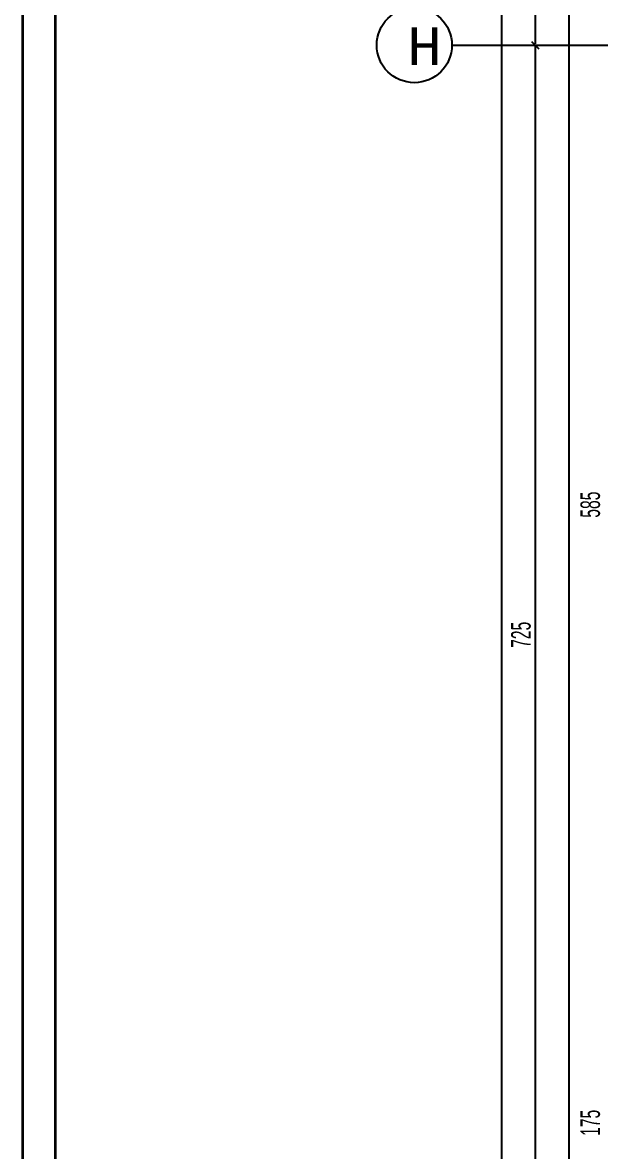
# Model space of a CAD drawing. Header units: inches. Extents: x -7543 to -822, y 102837 to 190349.
# Drawn here: x -835.1171 to -835.046, y 102836.9897 to 102837.1285 of the extents above; entities that cross this region are included whole.
import ezdxf

# ---------------------------------------------------------------- set-up
doc = ezdxf.new("R2010")
doc.units = ezdxf.units.IN
doc.header["$MEASUREMENT"] = 0
doc.linetypes.add('DASHDOTX2', pattern=[2, 1, -0.5, 0, -0.5])
doc.layers.add('AKS', color=1, linetype='Continuous', lineweight=25)
doc.layers.add('ICOL', color=55, linetype='Continuous', lineweight=25)
doc.layers.add('DUVAR', color=7, linetype='Continuous', lineweight=35, true_color=0xfc4642)
doc.styles.add('ISIM', font='monos.ttf', dxfattribs={"width": 1.1, "height": 200})
doc.styles.add('OLCU', font='tromand.shx', dxfattribs={"width": 0.6, "height": 12})

# ---------------------------------------------------------------- blocks, each defined once
blk = doc.blocks.new('D')
at = {"layer": 'ICOL'}
for p, q in [((2.828427124746668, 2.828427124748032), (-2.82842712474303, -2.828427124744394)), ((0, 3.000000000002046), (0, -25))]:
    blk.add_line(p, q, dxfattribs=at)
blk = doc.blocks.new('E')
at = {"layer": 'ICOL'}
for p, q in [((0, -3.000000000002046), (0, 25)), ((-2.828427124746668, -2.828427124748032), (2.82842712474303, 2.828427124744394))]:
    blk.add_line(p, q, dxfattribs=at)

msp = doc.modelspace()

# ---------------------------------------------------------------- linework, layer by layer
at = {"layer": 'AKS', "linetype": 'DASHDOTX2', "ltscale": 10}
msp.add_line((-835.0643006486678, 102837.1256839999), (-834.6299986402781, 102837.1256839999), dxfattribs=at)
at = {"layer": 'AKS', "color": 0}
msp.add_circle((-835.0689206486677, 102837.1256839999), 0.004620000000000001, dxfattribs=at)
at = {"layer": 'DUVAR'}
for p, q in [((-835.1170764431687, 102837.4354633095), (-835.1170764431687, 102836.6690845899)), ((-835.1170764431687, 102837.4354633095), (-835.1170764431687, 102836.68829135)), ((-835.1130764431687, 102837.4354633095), (-835.1130764431687, 102836.6690845899)), ((-835.1130764431687, 102837.4354633095), (-835.1130764431687, 102836.7060779673)), ((-835.1130764431687, 102837.4354633095), (-835.1130764431687, 102836.68829135))]:
    msp.add_line(p, q, dxfattribs=at)
at = {"layer": 'ICOL'}
for p, q in [((-835.0499418555877, 102837.1875296746), (-835.0499418555877, 102836.7778399998)), ((-835.0582068924408, 102837.1855290246), (-835.0582068924408, 102836.7798399999)), ((-835.0540743740142, 102837.1855290246), (-835.0540743740142, 102837.1258399998)), ((-835.0540743740142, 102837.1255279999), (-835.0540743740142, 102836.9808399999))]:
    msp.add_line(p, q, dxfattribs=at)

# ---------------------------------------------------------------- block references
at = {"layer": 'ICOL', "xscale": 0.000155999994603917, "yscale": 0.000155999994603917, "zscale": 0.000155999994603917}
for name, rotation in [('D', 90), ('E', 270)]:
    msp.add_blockref(name, (-835.0540743740142, 102837.1256839999), dxfattribs=dict(at, rotation=rotation))

# ---------------------------------------------------------------- texts
at = {"layer": 'AKS', "style": 'ISIM', "width": 1.1}
msp.add_text('H', height=0.004620000000000001, dxfattribs=at).set_placement((-835.0698093851154, 102837.1232322259))
at = {"layer": 'ICOL', "char_height": 0.0024, "attachment_point": 5, "rotation": 90, "style": 'OLCU'}
for s, insert in [('\\A1;585', (-835.0472829645291, 102837.0691839998)), ('\\A1;725', (-835.0558023740143, 102837.0531839999)), ('\\A1;175', (-835.0472829645291, 102836.9931839998))]:
    msp.add_mtext(s, dxfattribs=dict(at, insert=insert))

doc.saveas('drawing.dxf')
